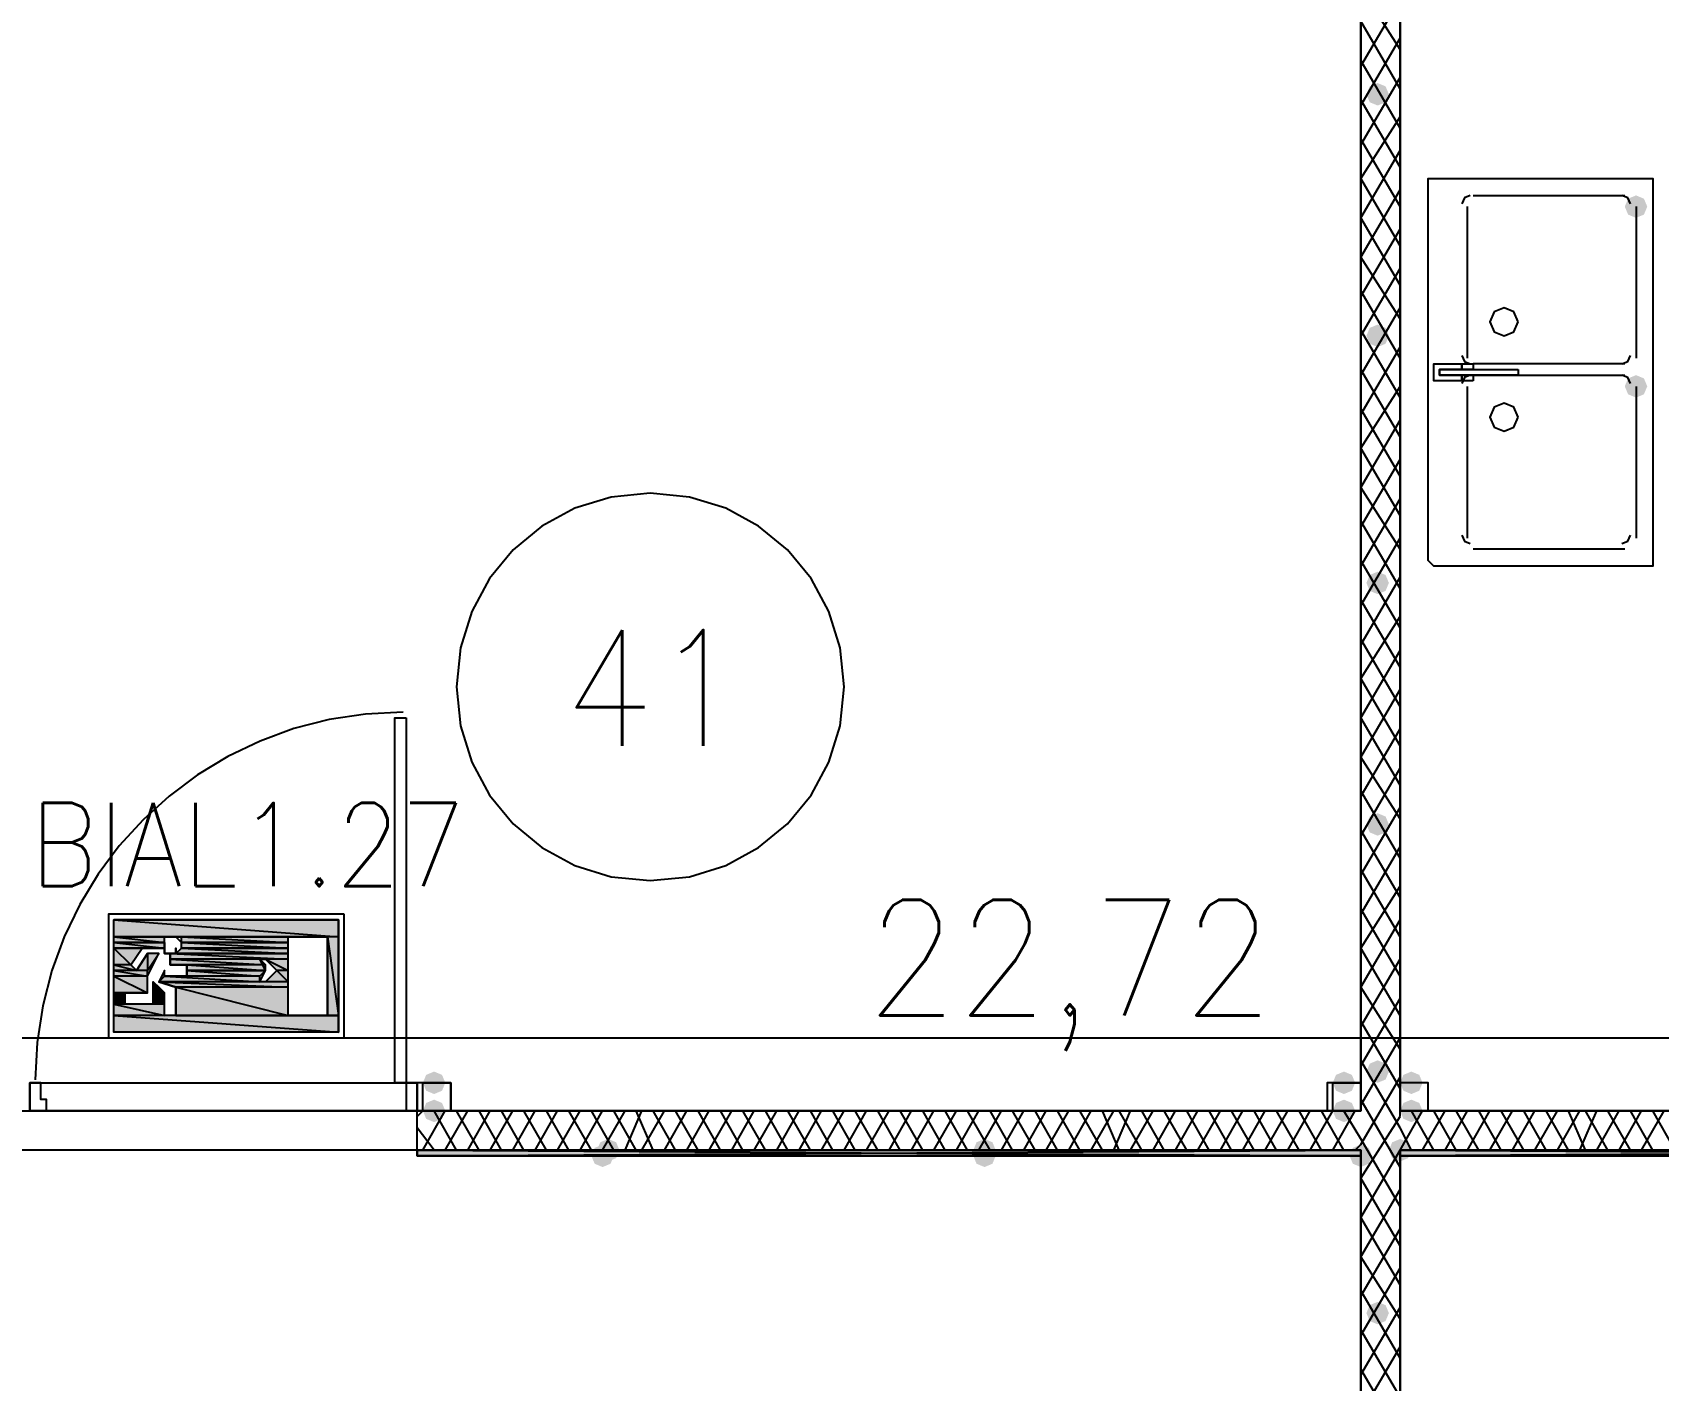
# Model space of a CAD drawing. Header units: millimetres. Extents: x 0 to 420, y 0 to 297.
# Drawn here: x 210.63 to 222.88, y 174.24 to 184.4 of the extents above; entities that cross this region are included whole.
import ezdxf

# ---------------------------------------------------------------- set-up
doc = ezdxf.new("R2010")
doc.units = ezdxf.units.MM
doc.layers.get('0').update_dxf_attribs({"linetype": 'CONTINUOUS'})
doc.styles.get("Standard").update_dxf_attribs({"font": 'STANDARD'})

msp = doc.modelspace()

# ---------------------------------------------------------------- hatches: boundary and pattern name
at = {"true_color": 0x000007}
for points in [[(220.853, 183.938333), (220.828129, 183.878537), (220.768333, 183.853667), (220.708538, 183.878537), (220.683667, 183.938333), (220.708537, 183.998129), (220.768333, 184.023), (220.828129, 183.998129)], [(222.800333, 183.091667), (222.775463, 183.031871), (222.715667, 183.007), (222.655871, 183.031871), (222.631, 183.091667), (222.655871, 183.151462), (222.715667, 183.176333), (222.775462, 183.151463)], [(220.853, 182.118), (220.828129, 182.058204), (220.768333, 182.033333), (220.708538, 182.058204), (220.683667, 182.118), (220.708537, 182.177796), (220.768333, 182.202667), (220.828129, 182.177796)], [(222.800333, 181.737), (222.775463, 181.677204), (222.715667, 181.652333), (222.655871, 181.677204), (222.631, 181.737), (222.655871, 181.796796), (222.715667, 181.821667), (222.775462, 181.796796)], [(220.853, 180.255333), (220.828129, 180.195537), (220.768333, 180.170667), (220.708538, 180.195537), (220.683667, 180.255333), (220.708537, 180.315129), (220.768333, 180.34), (220.828129, 180.315129)], [(220.853, 178.435), (220.828129, 178.375204), (220.768333, 178.350333), (220.708538, 178.375204), (220.683667, 178.435), (220.708537, 178.494796), (220.768333, 178.519667), (220.828129, 178.494796)], [(220.853, 176.572333), (220.828129, 176.512537), (220.768333, 176.487667), (220.708538, 176.512537), (220.683667, 176.572333), (220.708537, 176.632129), (220.768333, 176.657), (220.828129, 176.632129)], [(213.741, 176.487667), (213.716129, 176.427871), (213.656333, 176.403), (213.596538, 176.427871), (213.571667, 176.487667), (213.596537, 176.547462), (213.656333, 176.572333), (213.716129, 176.547463)], [(220.599, 176.487667), (220.574129, 176.427871), (220.514333, 176.403), (220.454537, 176.427871), (220.429667, 176.487667), (220.454537, 176.547462), (220.514333, 176.572333), (220.574129, 176.547463)], [(221.107, 176.487667), (221.082129, 176.427871), (221.022333, 176.403), (220.962538, 176.427871), (220.937667, 176.487667), (220.962537, 176.547462), (221.022333, 176.572333), (221.082129, 176.547463)], [(213.741, 176.276), (213.716129, 176.216204), (213.656333, 176.191333), (213.596538, 176.216204), (213.571667, 176.276), (213.596537, 176.335796), (213.656333, 176.360667), (213.716129, 176.335796)], [(220.599, 176.276), (220.574129, 176.216204), (220.514333, 176.191333), (220.454537, 176.216204), (220.429667, 176.276), (220.454537, 176.335796), (220.514333, 176.360667), (220.574129, 176.335796)], [(221.107, 176.276), (221.082129, 176.216204), (221.022333, 176.191333), (220.962538, 176.216204), (220.937667, 176.276), (220.962537, 176.335796), (221.022333, 176.360667), (221.082129, 176.335796)], [(220.853, 174.752), (220.828129, 174.692204), (220.768333, 174.667333), (220.708538, 174.692204), (220.683667, 174.752), (220.708537, 174.811796), (220.768333, 174.836667), (220.828129, 174.811796)]]:
    msp.add_hatch(color=0, dxfattribs=at).paths.add_polyline_path(points, flags=0)
at = {"true_color": 0x000052}
h = msp.add_hatch(color=0, dxfattribs=at)
h.paths.add_polyline_path([(212.936667, 177.715333), (211.243333, 177.715333), (212.936667, 177.588333)], flags=0)
h.paths.add_polyline_path([(211.243333, 177.715333), (212.936667, 177.588333), (211.243333, 177.588333)], flags=0)
h = msp.add_hatch(color=0, dxfattribs=at)
h.paths.add_polyline_path([(211.243333, 177.588333), (212.555667, 177.588333)], flags=0)
h.paths.add_polyline_path([(212.555667, 177.588333), (211.243333, 177.588333)], flags=0)
h = msp.add_hatch(color=0, dxfattribs=at)
h.paths.add_polyline_path([(211.624333, 177.588333), (211.243333, 177.588333)], flags=0)
h.paths.add_polyline_path([(211.624333, 177.588333), (211.243333, 177.588333), (211.666667, 177.588333)], flags=0)
h = msp.add_hatch(color=0, dxfattribs=at)
h.paths.add_polyline_path([(211.624333, 177.588333), (211.243333, 177.588333), (211.624333, 177.546)], flags=0)
h.paths.add_polyline_path([(211.243333, 177.588333), (211.624333, 177.546), (211.243333, 177.546)], flags=0)
for points in [[(211.666667, 177.588333), (211.624333, 177.588333)], [(211.624333, 177.546), (211.624333, 177.503667)], [(211.624333, 177.461333), (211.666667, 177.461333)], [(211.666667, 177.461333), (211.709, 177.461333)], [(211.539667, 177.249667), (211.582, 177.207333), (211.539667, 177.207333)]]:
    msp.add_hatch(color=0, dxfattribs=at).paths.add_polyline_path(points, flags=0)
h = msp.add_hatch(color=0, dxfattribs=at)
h.paths.add_polyline_path([(211.666667, 177.588333), (212.555667, 177.588333)], flags=0)
h.paths.add_polyline_path([(212.555667, 177.588333), (211.666667, 177.588333)], flags=0)
h = msp.add_hatch(color=0, dxfattribs=at)
h.paths.add_polyline_path([(212.555667, 177.588333), (211.666667, 177.588333)], flags=0)
h.paths.add_polyline_path([(211.666667, 177.588333), (212.555667, 177.588333), (211.709, 177.588333)], flags=0)
h.paths.add_polyline_path([(212.555667, 177.588333), (211.709, 177.588333)], flags=0)
h.paths.add_polyline_path([(211.709, 177.588333), (212.555667, 177.588333)], flags=0)
h = msp.add_hatch(color=0, dxfattribs=at)
h.paths.add_polyline_path([(212.555667, 177.588333), (211.751333, 177.588333), (212.555667, 177.546)], flags=0)
h.paths.add_polyline_path([(211.751333, 177.588333), (212.555667, 177.546), (211.751333, 177.546)], flags=0)
h = msp.add_hatch(color=0, dxfattribs=at)
h.paths.add_polyline_path([(212.936667, 177.588333), (212.852, 177.588333), (212.936667, 176.995667)], flags=0)
h.paths.add_polyline_path([(212.852, 177.588333), (212.936667, 176.995667), (212.852, 176.995667)], flags=0)
h = msp.add_hatch(color=0, dxfattribs=at)
h.paths.add_polyline_path([(211.243333, 177.546), (211.624333, 177.546)], flags=0)
h.paths.add_polyline_path([(211.624333, 177.546), (211.243333, 177.546)], flags=0)
h = msp.add_hatch(color=0, dxfattribs=at)
h.paths.add_polyline_path([(211.243333, 177.546), (211.624333, 177.546)], flags=0)
h.paths.add_polyline_path([(211.624333, 177.546), (211.243333, 177.546)], flags=0)
h = msp.add_hatch(color=0, dxfattribs=at)
h.paths.add_polyline_path([(211.624333, 177.546), (211.243333, 177.546), (211.624333, 177.503667)], flags=0)
h.paths.add_polyline_path([(211.243333, 177.546), (211.624333, 177.503667), (211.243333, 177.503667)], flags=0)
h = msp.add_hatch(color=0, dxfattribs=at)
h.paths.add_polyline_path([(211.243333, 177.503667), (211.624333, 177.503667)], flags=0)
h.paths.add_polyline_path([(211.624333, 177.503667), (211.243333, 177.503667)], flags=0)
h = msp.add_hatch(color=0, dxfattribs=at)
h.paths.add_polyline_path([(211.455, 177.503667), (211.243333, 177.503667), (211.370333, 177.376667)], flags=0)
h.paths.add_polyline_path([(211.243333, 177.503667), (211.370333, 177.376667), (211.243333, 177.376667)], flags=0)
h = msp.add_hatch(color=0, dxfattribs=at)
h.paths.add_polyline_path([(211.582, 177.461333), (211.497333, 177.461333), (211.497333, 177.334333)], flags=0)
h.paths.add_polyline_path([(211.497333, 177.461333), (211.497333, 177.334333), (211.412667, 177.334333)], flags=0)
h = msp.add_hatch(color=0, dxfattribs=at)
h.paths.add_polyline_path([(211.624333, 177.503667), (211.624333, 177.461333)], flags=0)
h.paths.add_polyline_path([(211.624333, 177.461333), (211.624333, 177.503667)], flags=0)
h.paths.add_polyline_path([(211.624333, 177.461333), (211.624333, 177.503667)], flags=0)
h.paths.add_polyline_path([(211.624333, 177.503667), (211.624333, 177.461333)], flags=0)
h = msp.add_hatch(color=0, dxfattribs=at)
h.paths.add_polyline_path([(211.624333, 177.461333), (211.666667, 177.461333)], flags=0)
h.paths.add_polyline_path([(211.666667, 177.461333), (211.624333, 177.461333)], flags=0)
h = msp.add_hatch(color=0, dxfattribs=at)
h.paths.add_polyline_path([(211.624333, 177.461333), (212.555667, 177.461333)], flags=0)
h.paths.add_polyline_path([(212.555667, 177.461333), (211.624333, 177.461333)], flags=0)
h = msp.add_hatch(color=0, dxfattribs=at)
h.paths.add_polyline_path([(212.555667, 177.461333), (211.666667, 177.461333), (212.555667, 177.419)], flags=0)
h.paths.add_polyline_path([(211.666667, 177.461333), (212.555667, 177.419), (211.666667, 177.419)], flags=0)
h = msp.add_hatch(color=0, dxfattribs=at)
h.paths.add_polyline_path([(212.555667, 177.503667), (211.751333, 177.503667), (212.555667, 177.461333)], flags=0)
h.paths.add_polyline_path([(211.751333, 177.503667), (212.555667, 177.461333), (211.709, 177.461333)], flags=0)
h = msp.add_hatch(color=0, dxfattribs=at)
h.paths.add_polyline_path([(211.709, 177.503667), (211.709, 177.461333)], flags=0)
h.paths.add_polyline_path([(211.709, 177.461333), (211.709, 177.503667)], flags=0)
h = msp.add_hatch(color=0, dxfattribs=at)
h.paths.add_polyline_path([(211.709, 177.461333), (212.555667, 177.461333)], flags=0)
h.paths.add_polyline_path([(212.555667, 177.461333), (211.709, 177.461333)], flags=0)
h = msp.add_hatch(color=0, dxfattribs=at)
h.paths.add_polyline_path([(211.709, 177.461333), (212.555667, 177.461333)], flags=0)
h.paths.add_polyline_path([(212.555667, 177.461333), (211.709, 177.461333)], flags=0)
h = msp.add_hatch(color=0, dxfattribs=at)
h.paths.add_polyline_path([(211.709, 177.461333), (212.555667, 177.461333)], flags=0)
h.paths.add_polyline_path([(212.555667, 177.461333), (211.709, 177.461333)], flags=0)
h = msp.add_hatch(color=0, dxfattribs=at)
h.paths.add_polyline_path([(211.709, 177.461333), (212.555667, 177.461333)], flags=0)
h.paths.add_polyline_path([(212.555667, 177.461333), (211.709, 177.461333)], flags=0)
h = msp.add_hatch(color=0, dxfattribs=at)
h.paths.add_polyline_path([(211.751333, 177.546), (212.555667, 177.546)], flags=0)
h.paths.add_polyline_path([(212.555667, 177.546), (211.751333, 177.546)], flags=0)
h = msp.add_hatch(color=0, dxfattribs=at)
h.paths.add_polyline_path([(211.751333, 177.546), (212.555667, 177.546)], flags=0)
h.paths.add_polyline_path([(212.555667, 177.546), (211.751333, 177.546)], flags=0)
h = msp.add_hatch(color=0, dxfattribs=at)
h.paths.add_polyline_path([(211.751333, 177.546), (212.555667, 177.546)], flags=0)
h.paths.add_polyline_path([(212.555667, 177.546), (211.751333, 177.546)], flags=0)
h = msp.add_hatch(color=0, dxfattribs=at)
h.paths.add_polyline_path([(212.555667, 177.546), (211.751333, 177.546), (212.555667, 177.503667)], flags=0)
h.paths.add_polyline_path([(211.751333, 177.546), (212.555667, 177.503667), (211.751333, 177.503667)], flags=0)
h = msp.add_hatch(color=0, dxfattribs=at)
h.paths.add_polyline_path([(211.751333, 177.503667), (212.555667, 177.503667)], flags=0)
h.paths.add_polyline_path([(212.555667, 177.503667), (211.751333, 177.503667)], flags=0)
h = msp.add_hatch(color=0, dxfattribs=at)
h.paths.add_polyline_path([(211.751333, 177.503667), (212.555667, 177.503667)], flags=0)
h.paths.add_polyline_path([(212.555667, 177.503667), (211.751333, 177.503667)], flags=0)
h = msp.add_hatch(color=0, dxfattribs=at)
h.paths.add_polyline_path([(211.751333, 177.503667), (212.555667, 177.503667)], flags=0)
h.paths.add_polyline_path([(212.555667, 177.503667), (211.751333, 177.503667)], flags=0)
h = msp.add_hatch(color=0, dxfattribs=at)
h.paths.add_polyline_path([(211.751333, 177.503667), (212.555667, 177.503667)], flags=0)
h.paths.add_polyline_path([(212.555667, 177.503667), (211.751333, 177.503667)], flags=0)
h = msp.add_hatch(color=0, dxfattribs=at)
h.paths.add_polyline_path([(211.751333, 177.503667), (212.555667, 177.503667)], flags=0)
h.paths.add_polyline_path([(212.555667, 177.503667), (211.751333, 177.503667)], flags=0)
h = msp.add_hatch(color=0, dxfattribs=at)
h.paths.add_polyline_path([(211.370333, 177.376667), (211.243333, 177.376667), (211.412667, 177.334333)], flags=0)
h.paths.add_polyline_path([(211.243333, 177.376667), (211.412667, 177.334333), (211.243333, 177.334333)], flags=0)
h = msp.add_hatch(color=0, dxfattribs=at)
h.paths.add_polyline_path([(212.344, 177.419), (211.666667, 177.419), (212.386333, 177.376667)], flags=0)
h.paths.add_polyline_path([(211.666667, 177.419), (212.386333, 177.376667), (211.666667, 177.376667)], flags=0)
h = msp.add_hatch(color=0, dxfattribs=at)
h.paths.add_polyline_path([(212.386333, 177.376667), (211.793667, 177.376667), (212.386333, 177.334333)], flags=0)
h.paths.add_polyline_path([(211.793667, 177.376667), (212.386333, 177.334333), (211.793667, 177.334333)], flags=0)
h = msp.add_hatch(color=0, dxfattribs=at)
h.paths.add_polyline_path([(212.555667, 177.419), (212.386333, 177.419), (212.555667, 177.334333)], flags=0)
h.paths.add_polyline_path([(212.386333, 177.419), (212.555667, 177.334333), (212.471, 177.334333)], flags=0)
h = msp.add_hatch(color=0, dxfattribs=at)
h.paths.add_polyline_path([(211.497333, 177.334333), (211.243333, 177.334333), (211.497333, 177.292)], flags=0)
h.paths.add_polyline_path([(211.243333, 177.334333), (211.497333, 177.292), (211.243333, 177.292)], flags=0)
h = msp.add_hatch(color=0, dxfattribs=at)
h.paths.add_polyline_path([(211.497333, 177.292), (211.243333, 177.292), (211.497333, 177.165)], flags=0)
h.paths.add_polyline_path([(211.243333, 177.292), (211.497333, 177.165), (211.243333, 177.165)], flags=0)
h = msp.add_hatch(color=0, dxfattribs=at)
h.paths.add_polyline_path([(212.344, 177.292), (211.624333, 177.292), (212.344, 177.249667)], flags=0)
h.paths.add_polyline_path([(211.624333, 177.292), (212.344, 177.249667), (211.582, 177.249667)], flags=0)
h = msp.add_hatch(color=0, dxfattribs=at)
h.paths.add_polyline_path([(212.555667, 177.249667), (211.582, 177.249667), (212.555667, 177.207333)], flags=0)
h.paths.add_polyline_path([(211.582, 177.249667), (212.555667, 177.207333), (211.709, 177.207333)], flags=0)
h = msp.add_hatch(color=0, dxfattribs=at)
h.paths.add_polyline_path([(211.793667, 177.334333), (211.878333, 177.334333)], flags=0)
h.paths.add_polyline_path([(211.878333, 177.334333), (211.793667, 177.334333)], flags=0)
h = msp.add_hatch(color=0, dxfattribs=at)
h.paths.add_polyline_path([(212.386333, 177.334333), (211.793667, 177.334333), (212.344, 177.292)], flags=0)
h.paths.add_polyline_path([(211.793667, 177.334333), (212.344, 177.292), (211.793667, 177.292)], flags=0)
h = msp.add_hatch(color=0, dxfattribs=at)
h.paths.add_polyline_path([(212.555667, 177.334333), (212.471, 177.334333), (212.555667, 177.249667)], flags=0)
h.paths.add_polyline_path([(212.471, 177.334333), (212.555667, 177.249667), (212.386333, 177.249667)], flags=0)
h = msp.add_hatch(color=0, dxfattribs=at)
h.paths.add_polyline_path([(211.328, 177.165), (211.243333, 177.165), (211.328, 177.080333)], flags=0)
h.paths.add_polyline_path([(211.243333, 177.165), (211.328, 177.080333), (211.243333, 177.080333)], flags=0)
h = msp.add_hatch(color=0, dxfattribs=at)
h.paths.add_polyline_path([(211.582, 177.207333), (211.539667, 177.207333), (211.624333, 177.165)], flags=0)
h.paths.add_polyline_path([(211.539667, 177.207333), (211.624333, 177.165), (211.539667, 177.165)], flags=0)
h = msp.add_hatch(color=0, dxfattribs=at)
h.paths.add_polyline_path([(211.624333, 177.165), (211.539667, 177.165), (211.624333, 177.080333)], flags=0)
h.paths.add_polyline_path([(211.539667, 177.165), (211.624333, 177.080333), (211.539667, 177.080333)], flags=0)
h = msp.add_hatch(color=0, dxfattribs=at)
h.paths.add_polyline_path([(212.555667, 177.207333), (211.709, 177.207333), (212.555667, 176.995667)], flags=0)
h.paths.add_polyline_path([(211.709, 177.207333), (212.555667, 176.995667), (211.709, 176.995667)], flags=0)
h = msp.add_hatch(color=0, dxfattribs=at)
h.paths.add_polyline_path([(211.624333, 177.080333), (211.243333, 177.080333), (211.624333, 176.995667)], flags=0)
h.paths.add_polyline_path([(211.243333, 177.080333), (211.624333, 176.995667), (211.243333, 176.995667)], flags=0)
h = msp.add_hatch(color=0, dxfattribs=at)
h.paths.add_polyline_path([(212.936667, 176.995667), (211.243333, 176.995667), (212.936667, 176.868667)], flags=0)
h.paths.add_polyline_path([(211.243333, 176.995667), (212.936667, 176.868667), (211.243333, 176.868667)], flags=0)
h = msp.add_hatch(color=0, dxfattribs=at)
h.paths.add_polyline_path([(211.709, 176.995667), (212.936667, 176.995667)], flags=0)
h.paths.add_polyline_path([(212.936667, 176.995667), (211.709, 176.995667)], flags=0)
at = {"true_color": 0x0000fe}
for points in [[(215.011, 175.937333), (214.986129, 175.877537), (214.926333, 175.852667), (214.866538, 175.877537), (214.841667, 175.937333), (214.866537, 175.997129), (214.926333, 176.022), (214.986129, 175.997129)], [(215.053333, 175.979667), (215.028463, 175.919871), (214.968667, 175.895), (214.908871, 175.919871), (214.884, 175.979667), (214.908871, 176.039462), (214.968667, 176.064333), (215.028462, 176.039463)], [(217.889667, 175.979667), (217.864796, 175.919871), (217.805, 175.895), (217.745204, 175.919871), (217.720333, 175.979667), (217.745204, 176.039462), (217.805, 176.064333), (217.864796, 176.039463)], [(217.889667, 175.937333), (217.864796, 175.877537), (217.805, 175.852667), (217.745204, 175.877537), (217.720333, 175.937333), (217.745204, 175.997129), (217.805, 176.022), (217.864796, 175.997129)], [(220.726, 175.937333), (220.701129, 175.877537), (220.641333, 175.852667), (220.581538, 175.877537), (220.556667, 175.937333), (220.581537, 175.997129), (220.641333, 176.022), (220.701129, 175.997129)], [(220.726, 175.937333), (220.701129, 175.877537), (220.641333, 175.852667), (220.581538, 175.877537), (220.556667, 175.937333), (220.581537, 175.997129), (220.641333, 176.022), (220.701129, 175.997129)], [(221.022333, 175.979667), (220.997462, 175.919871), (220.937667, 175.895), (220.877871, 175.919871), (220.853, 175.979667), (220.877871, 176.039462), (220.937667, 176.064333), (220.997462, 176.039463)]]:
    msp.add_hatch(color=0, dxfattribs=at).paths.add_polyline_path(points, flags=0)
at = {"true_color": 0x000007}
h = msp.add_hatch(color=0, dxfattribs=at)
h.paths.add_polyline_path([(220.641333, 175.979667), (213.529333, 175.979667), (220.641333, 175.937333)], flags=0)
h.paths.add_polyline_path([(213.529333, 175.979667), (220.641333, 175.937333), (213.529333, 175.937333)], flags=0)
h = msp.add_hatch(color=0, dxfattribs=at)
h.paths.add_polyline_path([(228.007333, 175.979667), (220.937667, 175.979667), (228.007333, 175.937333)], flags=0)
h.paths.add_polyline_path([(220.937667, 175.979667), (228.007333, 175.937333), (220.937667, 175.937333)], flags=0)

# ---------------------------------------------------------------- linework, layer by layer
at = {"color": 0, "true_color": 0x000007}
for points in [[(220.641333, 187.409667), (203.538667, 187.409667), (203.538667, 176.276), (220.641333, 176.276)], [(220.937667, 176.276), (238.548333, 176.276), (238.548333, 187.409667), (220.937667, 187.409667)], [(222.842667, 183.261), (222.842667, 180.424667), (222.842667, 180.382333), (222.800333, 180.382333), (221.191667, 180.382333), (221.149333, 180.424667), (221.149333, 183.261), (221.149333, 183.303333), (221.191667, 183.303333), (222.800333, 183.303333), (222.842667, 183.303333)], [(221.826667, 182.223833), (221.795669, 182.298669), (221.720833, 182.329667), (221.645998, 182.298669), (221.615, 182.223833), (221.645998, 182.148998), (221.720833, 182.118), (221.795669, 182.148998)], [(221.403333, 181.906333), (221.403333, 181.864), (221.234, 181.864), (221.234, 181.821667), (221.403333, 181.821667), (221.403333, 181.779333), (221.191667, 181.779333), (221.191667, 181.906333)], [(221.488, 181.906333), (221.488, 181.864), (221.403333, 181.864), (221.403333, 181.906333)], [(221.826667, 181.864), (221.826667, 181.821667), (221.234, 181.821667), (221.234, 181.864)], [(221.488, 181.779333), (221.403333, 181.779333), (221.403333, 181.821667), (221.488, 181.821667)], [(221.826667, 181.504167), (221.795669, 181.579002), (221.720833, 181.61), (221.645998, 181.579002), (221.615, 181.504167), (221.645998, 181.429331), (221.720833, 181.398333), (221.795669, 181.429331)], [(213.444667, 179.239333), (213.444667, 176.487667), (213.36, 176.487667), (213.36, 179.239333)], [(210.735333, 176.276), (210.735333, 176.360667), (210.693, 176.360667), (210.693, 176.487667), (210.608333, 176.487667), (210.608333, 176.276)], [(213.529333, 176.276), (213.529333, 176.487667), (213.444667, 176.487667), (213.444667, 176.360667), (213.444667, 176.276)], [(213.529333, 176.276), (213.783333, 176.276), (213.783333, 176.487667), (213.529333, 176.487667)], [(213.571667, 176.276), (213.571667, 176.487667), (213.783333, 176.487667), (213.783333, 176.276)], [(220.387333, 176.276), (220.641333, 176.276), (220.641333, 176.487667), (220.387333, 176.487667)], [(220.429667, 176.276), (220.429667, 176.487667), (220.641333, 176.487667), (220.641333, 176.276)], [(220.937667, 176.276), (221.149333, 176.276), (221.149333, 176.487667), (220.937667, 176.487667), (220.937667, 176.276), (221.149333, 176.276), (221.149333, 176.487667), (220.937667, 176.487667)], [(220.641333, 175.979667), (213.529333, 175.979667), (220.641333, 175.937333)], [(213.529333, 175.979667), (220.641333, 175.937333), (213.529333, 175.937333)], [(213.529333, 175.937333), (220.641333, 175.937333), (220.641333, 175.979667), (213.529333, 175.979667)], [(213.529333, 175.937333), (220.641333, 175.937333), (220.641333, 175.979667), (213.529333, 175.979667)], [(228.007333, 175.979667), (220.937667, 175.979667), (228.007333, 175.937333)], [(220.937667, 175.979667), (228.007333, 175.937333), (220.937667, 175.937333)], [(228.007333, 175.979667), (228.007333, 175.937333), (220.937667, 175.937333), (220.937667, 175.979667), (228.007333, 175.979667), (220.937667, 175.979667), (220.937667, 175.937333), (228.007333, 175.937333)]]:
    msp.add_lwpolyline(points, close=True, dxfattribs=at)
for points in [[(220.937667, 176.276), (220.937667, 186.69), (220.641333, 186.69), (220.641333, 176.276)], [(220.937667, 184.277), (220.641333, 184.742667)], [(220.641333, 184.15), (220.937667, 184.658)], [(220.937667, 183.980667), (220.641333, 184.488667)], [(220.641333, 183.853667), (220.937667, 184.361667)], [(220.937667, 183.684333), (220.641333, 184.192333)], [(220.641333, 183.557333), (220.937667, 184.065333)], [(220.937667, 183.388), (220.641333, 183.896)], [(220.641333, 183.303333), (220.937667, 183.769)], [(220.937667, 183.091667), (220.641333, 183.599667)], [(220.641333, 183.007), (220.937667, 183.515)], [(220.937667, 182.795333), (220.641333, 183.303333)], [(220.641333, 182.710667), (220.937667, 183.218667)], [(221.466833, 183.176333), (221.421932, 183.157735), (221.403333, 183.112833)], [(221.488, 183.176333), (222.631, 183.176333)], [(222.673333, 183.112833), (222.654735, 183.157735), (222.609833, 183.176333)], [(220.937667, 182.499), (220.641333, 183.007)], [(221.445667, 181.948667), (221.445667, 183.091667)], [(222.715667, 183.091667), (222.715667, 181.948667)], [(220.641333, 182.414333), (220.937667, 182.922333)], [(220.937667, 182.245), (220.641333, 182.710667)], [(220.641333, 182.118), (220.937667, 182.626)], [(220.937667, 181.948667), (220.641333, 182.456667)], [(220.641333, 181.821667), (220.937667, 182.329667)], [(220.937667, 181.652333), (220.641333, 182.160333)], [(220.641333, 181.525333), (220.937667, 182.033333)], [(221.403333, 181.969833), (221.421932, 181.924932), (221.466833, 181.906333)], [(222.631, 181.906333), (221.488, 181.906333)], [(222.609833, 181.906333), (222.654735, 181.924932), (222.673333, 181.969833)], [(220.937667, 181.356), (220.641333, 181.864)], [(221.466833, 181.821667), (221.421932, 181.803068), (221.403333, 181.758167)], [(221.488, 181.821667), (222.631, 181.821667)], [(222.673333, 181.758167), (222.654735, 181.803068), (222.609833, 181.821667)], [(220.641333, 181.271333), (220.937667, 181.737)], [(221.445667, 180.594), (221.445667, 181.737)], [(222.715667, 181.737), (222.715667, 180.594)], [(220.937667, 181.059667), (220.641333, 181.567667)], [(220.641333, 180.975), (220.937667, 181.483)], [(220.937667, 180.763333), (220.641333, 181.271333)], [(220.641333, 180.678667), (220.937667, 181.186667)], [(216.746667, 179.472167), (216.716995, 179.766508), (216.631893, 180.040659), (216.497236, 180.288746), (216.318896, 180.504896), (216.102746, 180.683236), (215.854659, 180.817893), (215.580508, 180.902995), (215.286167, 180.932667), (214.991825, 180.902995), (214.717674, 180.817893), (214.469587, 180.683236), (214.253437, 180.504896), (214.075097, 180.288746), (213.94044, 180.040659), (213.855339, 179.766508), (213.825667, 179.472167)], [(220.937667, 180.509333), (220.641333, 180.975)], [(220.641333, 180.382333), (220.937667, 180.890333)], [(220.937667, 180.213), (220.641333, 180.721)], [(220.641333, 180.086), (220.937667, 180.594)], [(221.403333, 180.615167), (221.421932, 180.570265), (221.466833, 180.551667)], [(222.609833, 180.551667), (222.654735, 180.570265), (222.673333, 180.615167)], [(220.937667, 179.916667), (220.641333, 180.424667)], [(222.631, 180.509333), (221.488, 180.509333)], [(220.641333, 179.789667), (220.937667, 180.297667)], [(220.937667, 179.620333), (220.641333, 180.128333)], [(220.641333, 179.535667), (220.937667, 180.001333)], [(220.937667, 179.324), (220.641333, 179.832)], [(220.641333, 179.239333), (220.937667, 179.747333)], [(213.825667, 179.472167), (213.855339, 179.177825), (213.94044, 178.903674), (214.075097, 178.655587), (214.253437, 178.439437), (214.469587, 178.261097), (214.717674, 178.12644), (214.991825, 178.041339), (215.286167, 178.011667), (215.580508, 178.041339), (215.854659, 178.12644), (216.102746, 178.261097), (216.318896, 178.439437), (216.497236, 178.655587), (216.631893, 178.903674), (216.716995, 179.177825), (216.746667, 179.472167)], [(220.937667, 179.027667), (220.641333, 179.535667)], [(220.641333, 178.943), (220.937667, 179.451)], [(213.4235, 179.281667), (213.139994, 179.267351), (212.864677, 179.225333), (212.598944, 179.157006), (212.344188, 179.063764), (212.101803, 178.947001), (211.873183, 178.80811), (211.659721, 178.648486), (211.462811, 178.469523), (211.283847, 178.272613), (211.124223, 178.059151), (210.985333, 177.83053), (210.86857, 177.588145), (210.775328, 177.333389), (210.707001, 177.067656), (210.664982, 176.792339), (210.650667, 176.508833)], [(220.937667, 178.731333), (220.641333, 179.239333)], [(220.641333, 178.646667), (220.937667, 179.154667)], [(220.937667, 178.477333), (220.641333, 178.943)], [(220.641333, 178.350333), (220.937667, 178.858333)], [(220.937667, 178.181), (220.641333, 178.689)], [(220.641333, 178.054), (220.937667, 178.562)], [(220.937667, 177.884667), (220.641333, 178.392667)], [(220.641333, 177.757667), (220.937667, 178.265667)], [(220.937667, 177.588333), (220.641333, 178.096333)], [(220.641333, 177.503667), (220.937667, 177.969333)], [(220.937667, 177.292), (220.641333, 177.8)], [(220.641333, 177.207333), (220.937667, 177.715333)], [(220.937667, 176.995667), (220.641333, 177.503667)], [(220.641333, 176.911), (220.937667, 177.419)], [(220.937667, 176.741667), (220.641333, 177.207333)], [(220.641333, 176.614667), (220.937667, 177.122667)], [(220.937667, 176.445333), (220.641333, 176.953333)], [(216.958333, 176.826333), (219.921667, 176.826333)], [(220.641333, 176.318333), (220.937667, 176.826333)], [(220.937667, 176.149), (220.641333, 176.657)], [(210.608333, 176.403), (210.608333, 176.487667), (212.09, 176.487667)], [(212.09, 176.487667), (213.529333, 176.487667), (213.529333, 176.403)], [(220.641333, 176.022), (220.937667, 176.53)], [(212.09, 176.276), (210.608333, 176.276), (210.608333, 176.403)], [(213.529333, 176.403), (213.529333, 176.276), (212.09, 176.276)], [(220.937667, 175.852667), (220.641333, 176.360667)], [(213.529333, 176.233667), (213.571667, 176.276)], [(213.529333, 175.979667), (213.529333, 176.276)], [(213.529333, 175.979667), (213.529333, 176.276)], [(220.641333, 176.276), (213.529333, 176.276)], [(213.571667, 175.979667), (213.741, 176.276)], [(213.825667, 175.979667), (213.656333, 176.276)], [(213.741, 175.979667), (213.910333, 176.276)], [(213.995, 175.979667), (213.825667, 176.276)], [(213.910333, 175.979667), (214.079667, 176.276)], [(214.164333, 175.979667), (213.995, 176.276)], [(214.079667, 175.979667), (214.249, 176.276)], [(214.333667, 175.979667), (214.164333, 176.276)], [(214.249, 175.979667), (214.418333, 176.276)], [(214.503, 175.979667), (214.333667, 176.276)], [(214.418333, 175.979667), (214.587667, 176.276)], [(214.672333, 175.979667), (214.503, 176.276)], [(214.587667, 175.979667), (214.757, 176.276)], [(214.841667, 175.979667), (214.672333, 176.276)], [(214.757, 175.979667), (214.926333, 176.276)], [(215.011, 175.979667), (214.841667, 176.276)], [(214.926333, 175.979667), (215.095667, 176.276)], [(215.180333, 175.979667), (215.011, 176.276)], [(215.095667, 175.979667), (215.222667, 176.276)], [(215.307333, 175.979667), (215.180333, 176.276)], [(215.222667, 175.979667), (215.392, 176.276)], [(215.476667, 175.979667), (215.307333, 176.276)], [(215.392, 175.979667), (215.561333, 176.276)], [(215.646, 175.979667), (215.476667, 176.276)], [(215.561333, 175.979667), (215.730667, 176.276)], [(215.815333, 175.979667), (215.646, 176.276)], [(215.730667, 175.979667), (215.9, 176.276)], [(215.984667, 175.979667), (215.815333, 176.276)], [(215.9, 175.979667), (216.069333, 176.276)], [(216.154, 175.979667), (215.984667, 176.276)], [(216.069333, 175.979667), (216.238667, 176.276)], [(216.323333, 175.979667), (216.154, 176.276)], [(216.238667, 175.979667), (216.408, 176.276)], [(216.492667, 175.979667), (216.323333, 176.276)], [(216.408, 175.979667), (216.577333, 176.276)], [(216.662, 175.979667), (216.492667, 176.276)], [(216.577333, 175.979667), (216.746667, 176.276)], [(216.831333, 175.979667), (216.662, 176.276)], [(216.746667, 175.979667), (216.916, 176.276)], [(217.000667, 175.979667), (216.831333, 176.276)], [(216.916, 175.979667), (217.085333, 176.276)], [(217.17, 175.979667), (217.000667, 176.276)], [(217.085333, 175.979667), (217.254667, 176.276)], [(217.339333, 175.979667), (217.17, 176.276)], [(217.254667, 175.979667), (217.424, 176.276)], [(217.508667, 175.979667), (217.339333, 176.276)], [(217.424, 175.979667), (217.593333, 176.276)], [(217.678, 175.979667), (217.508667, 176.276)], [(217.593333, 175.979667), (217.762667, 176.276)], [(217.847333, 175.979667), (217.678, 176.276)], [(217.762667, 175.979667), (217.932, 176.276)], [(218.016667, 175.979667), (217.847333, 176.276)], [(217.932, 175.979667), (218.101333, 176.276)], [(218.186, 175.979667), (218.016667, 176.276)], [(218.101333, 175.979667), (218.270667, 176.276)], [(218.355333, 175.979667), (218.186, 176.276)], [(218.270667, 175.979667), (218.44, 176.276)], [(218.524667, 175.979667), (218.355333, 176.276)], [(218.44, 175.979667), (218.609333, 176.276)], [(218.694, 175.979667), (218.524667, 176.276)], [(218.609333, 175.979667), (218.778667, 176.276)], [(218.821, 175.979667), (218.694, 176.276)], [(218.778667, 175.979667), (218.905667, 176.276)], [(218.990333, 175.979667), (218.821, 176.276)], [(218.905667, 175.979667), (219.075, 176.276)], [(219.159667, 175.979667), (218.990333, 176.276)], [(219.075, 175.979667), (219.244333, 176.276)], [(219.329, 175.979667), (219.159667, 176.276)], [(219.244333, 175.979667), (219.413667, 176.276)], [(219.498333, 175.979667), (219.329, 176.276)], [(219.413667, 175.979667), (219.583, 176.276)], [(219.667667, 175.979667), (219.498333, 176.276)], [(219.583, 175.979667), (219.752333, 176.276)], [(219.837, 175.979667), (219.667667, 176.276)], [(219.752333, 175.979667), (219.921667, 176.276)], [(220.006333, 175.979667), (219.837, 176.276)], [(219.921667, 175.979667), (220.091, 176.276)], [(220.175667, 175.979667), (220.006333, 176.276)], [(220.091, 175.979667), (220.260333, 176.276)], [(220.345, 175.979667), (220.175667, 176.276)], [(220.260333, 175.979667), (220.429667, 176.276)], [(220.514333, 175.979667), (220.345, 176.276)], [(220.429667, 175.979667), (220.599, 176.276)], [(220.641333, 176.064333), (220.514333, 176.276)], [(220.937667, 176.233667), (220.937667, 176.276)], [(220.937667, 175.979667), (221.107, 176.276)], [(228.007333, 176.276), (220.937667, 176.276)], [(221.191667, 175.979667), (221.022333, 176.276)], [(221.107, 175.979667), (221.276333, 176.276)], [(221.361, 175.979667), (221.191667, 176.276)], [(221.276333, 175.979667), (221.445667, 176.276)], [(221.530333, 175.979667), (221.361, 176.276)], [(221.445667, 175.979667), (221.615, 176.276)], [(221.699667, 175.979667), (221.530333, 176.276)], [(221.615, 175.979667), (221.784333, 176.276)], [(221.869, 175.979667), (221.699667, 176.276)], [(221.784333, 175.979667), (221.953667, 176.276)], [(222.038333, 175.979667), (221.869, 176.276)], [(221.953667, 175.979667), (222.123, 176.276)], [(222.207667, 175.979667), (222.038333, 176.276)], [(222.123, 175.979667), (222.292333, 176.276)], [(222.334667, 175.979667), (222.207667, 176.276)], [(222.292333, 175.979667), (222.419333, 176.276)], [(222.504, 175.979667), (222.334667, 176.276)], [(222.419333, 175.979667), (222.588667, 176.276)], [(222.673333, 175.979667), (222.504, 176.276)], [(222.588667, 175.979667), (222.758, 176.276)], [(222.842667, 175.979667), (222.673333, 176.276)], [(222.758, 175.979667), (222.927333, 176.276)], [(223.012, 175.979667), (222.842667, 176.276)], [(213.656333, 175.979667), (213.529333, 176.149)], [(220.641333, 175.768), (220.937667, 176.233667)], [(221.022333, 175.979667), (220.937667, 176.149)], [(220.599, 175.979667), (220.641333, 176.022)], [(220.937667, 175.556333), (220.641333, 176.064333)], [(220.641333, 175.937333), (213.529333, 175.937333), (220.641333, 175.979667), (213.529333, 175.979667)], [(213.529333, 175.979667), (220.641333, 175.979667)], [(220.641333, 175.471667), (220.937667, 175.979667)], [(220.641333, 175.979667), (220.641333, 170.053), (220.937667, 170.053)], [(228.007333, 175.979667), (220.937667, 175.979667), (228.007333, 175.979667), (220.937667, 175.937333)], [(220.937667, 175.979667), (228.007333, 175.979667)], [(220.937667, 170.053), (220.937667, 175.979667)], [(220.937667, 175.26), (220.641333, 175.768)], [(220.641333, 175.175333), (220.937667, 175.683333)], [(220.937667, 174.963667), (220.641333, 175.471667)], [(220.641333, 174.879), (220.937667, 175.387)], [(220.937667, 174.709667), (220.641333, 175.175333)], [(220.641333, 174.582667), (220.937667, 175.090667)], [(220.937667, 174.413333), (220.641333, 174.921333)], [(220.641333, 174.286333), (220.937667, 174.794333)], [(220.937667, 174.117), (220.641333, 174.625)], [(220.641333, 173.99), (220.937667, 174.498)], [(220.937667, 173.820667), (220.641333, 174.328667)]]:
    msp.add_lwpolyline(points, dxfattribs=at)
at = {"color": 0, "true_color": 0x00005c}
msp.add_lwpolyline([(212.979, 177.757667), (211.201, 177.757667), (211.201, 176.826333), (212.979, 176.826333)], close=True, dxfattribs=at)
at = {"color": 0, "true_color": 0x000052}
for points in [[(212.936667, 177.715333), (211.243333, 177.715333), (212.936667, 177.588333)], [(211.243333, 177.715333), (212.936667, 177.588333), (211.243333, 177.588333)], [(211.243333, 177.715333), (212.936667, 177.715333), (212.936667, 176.868667), (211.243333, 176.868667)], [(211.243333, 177.588333), (212.555667, 177.588333)], [(212.555667, 177.588333), (211.243333, 177.588333)], [(211.243333, 177.588333), (211.666667, 177.588333)], [(211.666667, 177.588333), (211.243333, 177.588333)], [(211.666667, 177.588333), (211.243333, 177.588333)], [(211.243333, 177.588333), (211.666667, 177.588333)], [(211.666667, 177.588333), (211.243333, 177.588333)], [(211.666667, 177.588333), (211.243333, 177.588333)], [(211.243333, 177.588333), (211.666667, 177.588333)], [(211.666667, 177.588333), (211.243333, 177.588333)], [(211.243333, 177.588333), (211.666667, 177.588333)], [(211.666667, 177.588333), (211.243333, 177.588333)], [(211.624333, 177.588333), (211.243333, 177.588333)], [(211.624333, 177.588333), (211.243333, 177.588333), (211.666667, 177.588333)], [(211.624333, 177.588333), (211.243333, 177.588333), (211.624333, 177.546)], [(211.243333, 177.588333), (211.624333, 177.546), (211.243333, 177.546)], [(211.666667, 177.588333), (211.624333, 177.588333)], [(211.666667, 177.588333), (212.555667, 177.588333)], [(212.555667, 177.588333), (211.666667, 177.588333)], [(212.555667, 177.588333), (211.666667, 177.588333)], [(211.666667, 177.588333), (212.555667, 177.588333), (211.709, 177.588333)], [(212.555667, 177.588333), (211.709, 177.588333)], [(211.709, 177.588333), (212.555667, 177.588333)], [(211.709, 177.588333), (211.751333, 177.546)], [(211.751333, 177.546), (211.709, 177.588333)], [(212.555667, 177.588333), (211.751333, 177.588333), (212.555667, 177.546)], [(211.751333, 177.588333), (212.555667, 177.546), (211.751333, 177.546)], [(212.555667, 177.588333), (212.852, 177.588333), (212.852, 176.995667), (212.555667, 176.995667)], [(212.936667, 177.588333), (212.852, 177.588333), (212.936667, 176.995667)], [(212.852, 177.588333), (212.936667, 176.995667), (212.852, 176.995667)], [(211.243333, 177.546), (211.624333, 177.546)], [(211.624333, 177.546), (211.243333, 177.546)], [(211.243333, 177.546), (211.624333, 177.546)], [(211.624333, 177.546), (211.243333, 177.546)], [(211.624333, 177.546), (211.243333, 177.546)], [(211.243333, 177.546), (211.624333, 177.546)], [(211.624333, 177.546), (211.243333, 177.546)], [(211.624333, 177.546), (211.243333, 177.546)], [(211.243333, 177.546), (211.624333, 177.546)], [(211.624333, 177.546), (211.243333, 177.546)], [(211.624333, 177.546), (211.243333, 177.546), (211.624333, 177.503667)], [(211.243333, 177.546), (211.624333, 177.503667), (211.243333, 177.503667)], [(211.243333, 177.503667), (211.624333, 177.503667)], [(211.624333, 177.503667), (211.243333, 177.503667)], [(211.455, 177.503667), (211.243333, 177.503667), (211.370333, 177.376667)], [(211.243333, 177.503667), (211.370333, 177.376667), (211.243333, 177.376667)], [(211.328, 177.165), (211.497333, 177.165), (211.497333, 177.292), (211.582, 177.461333), (211.497333, 177.461333), (211.412667, 177.334333), (211.370333, 177.376667), (211.455, 177.503667), (211.624333, 177.503667), (211.624333, 177.461333), (211.666667, 177.461333), (211.666667, 177.376667), (211.793667, 177.376667), (211.793667, 177.292), (211.624333, 177.292), (211.624333, 177.334333), (211.582, 177.249667), (211.709, 177.207333), (211.709, 176.995667), (211.624333, 176.995667), (211.624333, 177.165), (211.539667, 177.249667), (211.539667, 177.080333), (211.328, 177.080333)], [(211.497333, 177.461333), (211.497333, 177.334333), (211.412667, 177.334333)], [(211.582, 177.461333), (211.497333, 177.461333), (211.497333, 177.334333)], [(211.624333, 177.546), (211.624333, 177.503667)], [(211.624333, 177.503667), (211.624333, 177.546)], [(211.624333, 177.503667), (211.624333, 177.461333)], [(211.624333, 177.461333), (211.624333, 177.503667)], [(211.624333, 177.461333), (211.624333, 177.503667)], [(211.624333, 177.503667), (211.624333, 177.461333)], [(211.624333, 177.461333), (211.666667, 177.461333)], [(211.624333, 177.461333), (211.666667, 177.461333)], [(211.666667, 177.461333), (211.624333, 177.461333)], [(211.624333, 177.461333), (211.666667, 177.461333)], [(211.666667, 177.461333), (211.624333, 177.461333)], [(211.624333, 177.461333), (212.555667, 177.461333)], [(212.555667, 177.461333), (211.624333, 177.461333)], [(211.666667, 177.461333), (211.709, 177.461333)], [(212.555667, 177.461333), (211.666667, 177.461333), (212.555667, 177.419)], [(211.666667, 177.461333), (212.555667, 177.419), (211.666667, 177.419)], [(211.751333, 177.503667), (212.555667, 177.461333), (211.709, 177.461333)], [(211.709, 177.503667), (211.709, 177.461333)], [(211.709, 177.461333), (211.709, 177.503667)], [(211.709, 177.461333), (211.709, 177.503667)], [(211.709, 177.461333), (212.555667, 177.461333)], [(212.555667, 177.461333), (211.709, 177.461333)], [(211.709, 177.461333), (212.555667, 177.461333)], [(212.555667, 177.461333), (211.709, 177.461333)], [(211.709, 177.461333), (212.555667, 177.461333)], [(212.555667, 177.461333), (211.709, 177.461333)], [(211.709, 177.461333), (212.555667, 177.461333)], [(212.555667, 177.461333), (211.709, 177.461333)], [(211.751333, 177.546), (212.555667, 177.546)], [(212.555667, 177.546), (211.751333, 177.546)], [(211.751333, 177.546), (212.555667, 177.546)], [(212.555667, 177.546), (211.751333, 177.546)], [(211.751333, 177.546), (212.555667, 177.546)], [(212.555667, 177.546), (211.751333, 177.546)], [(212.555667, 177.546), (211.751333, 177.546), (212.555667, 177.503667)], [(211.751333, 177.546), (212.555667, 177.503667), (211.751333, 177.503667)], [(211.751333, 177.503667), (212.555667, 177.503667)], [(212.555667, 177.503667), (211.751333, 177.503667)], [(211.751333, 177.503667), (212.555667, 177.503667)], [(212.555667, 177.503667), (211.751333, 177.503667)], [(211.751333, 177.503667), (212.555667, 177.503667)], [(212.555667, 177.503667), (211.751333, 177.503667)], [(211.751333, 177.503667), (212.555667, 177.503667)], [(212.555667, 177.503667), (211.751333, 177.503667)], [(211.751333, 177.503667), (212.555667, 177.503667)], [(212.555667, 177.503667), (211.751333, 177.503667)], [(212.555667, 177.503667), (211.751333, 177.503667), (212.555667, 177.461333)], [(211.370333, 177.376667), (211.243333, 177.376667), (211.412667, 177.334333)], [(211.243333, 177.376667), (211.412667, 177.334333), (211.243333, 177.334333)], [(212.344, 177.419), (211.666667, 177.419), (212.386333, 177.376667)], [(211.666667, 177.419), (212.386333, 177.376667), (211.666667, 177.376667)], [(212.386333, 177.376667), (211.793667, 177.376667), (212.386333, 177.334333)], [(211.793667, 177.376667), (212.386333, 177.334333), (211.793667, 177.334333)], [(212.386333, 177.334333), (212.344, 177.419), (212.386333, 177.419), (212.471, 177.334333), (212.386333, 177.249667), (212.344, 177.249667), (212.386333, 177.334333), (211.878333, 177.334333)], [(212.555667, 177.419), (212.386333, 177.419), (212.555667, 177.334333)], [(212.386333, 177.419), (212.555667, 177.334333), (212.471, 177.334333)], [(211.497333, 177.334333), (211.243333, 177.334333), (211.497333, 177.292)], [(211.243333, 177.334333), (211.497333, 177.292), (211.243333, 177.292)], [(211.497333, 177.292), (211.243333, 177.292), (211.497333, 177.165)], [(211.243333, 177.292), (211.497333, 177.165), (211.243333, 177.165)], [(211.539667, 177.249667), (211.582, 177.207333), (211.539667, 177.207333)], [(211.624333, 177.292), (212.344, 177.249667), (211.582, 177.249667)], [(212.555667, 177.249667), (211.582, 177.249667), (212.555667, 177.207333)], [(211.582, 177.249667), (212.555667, 177.207333), (211.709, 177.207333)], [(212.344, 177.292), (211.624333, 177.292), (212.344, 177.249667)], [(211.793667, 177.334333), (211.878333, 177.334333)], [(211.878333, 177.334333), (211.793667, 177.334333)], [(212.386333, 177.334333), (211.793667, 177.334333), (212.344, 177.292)], [(211.793667, 177.334333), (212.344, 177.292), (211.793667, 177.292)], [(212.471, 177.334333), (212.555667, 177.249667), (212.386333, 177.249667)], [(212.555667, 177.334333), (212.471, 177.334333), (212.555667, 177.249667)], [(211.328, 177.165), (211.243333, 177.165), (211.328, 177.080333)], [(211.243333, 177.165), (211.328, 177.080333), (211.243333, 177.080333)], [(211.582, 177.207333), (211.539667, 177.207333), (211.624333, 177.165)], [(211.539667, 177.207333), (211.624333, 177.165), (211.539667, 177.165)], [(211.624333, 177.165), (211.539667, 177.165), (211.624333, 177.080333)], [(211.539667, 177.165), (211.624333, 177.080333), (211.539667, 177.080333)], [(212.555667, 177.207333), (211.709, 177.207333), (212.555667, 176.995667)], [(211.709, 177.207333), (212.555667, 176.995667), (211.709, 176.995667)], [(211.624333, 177.080333), (211.243333, 177.080333), (211.624333, 176.995667)], [(211.243333, 177.080333), (211.624333, 176.995667), (211.243333, 176.995667)], [(212.936667, 176.995667), (211.243333, 176.995667), (212.936667, 176.868667)], [(211.243333, 176.995667), (212.936667, 176.868667), (211.243333, 176.868667)], [(211.709, 176.995667), (212.936667, 176.995667)], [(212.936667, 176.995667), (211.709, 176.995667)]]:
    msp.add_lwpolyline(points, close=True, dxfattribs=at)
at = {"color": 0, "true_color": 0x000005}
for points in [[(195.58, 176.826333), (211.243333, 176.826333)], [(212.979, 176.826333), (228.642333, 176.826333)]]:
    msp.add_lwpolyline(points, dxfattribs=at)
at = {"color": 0, "true_color": 0x0000ab}
for points in [[(203.538667, 169.291), (220.641333, 169.291), (220.641333, 175.979667), (203.538667, 175.979667)], [(238.548333, 169.291), (238.548333, 175.979667), (220.937667, 175.979667), (220.937667, 169.291)]]:
    msp.add_lwpolyline(points, close=True, dxfattribs=at)

# ---------------------------------------------------------------- texts
at = {"color": 0, "true_color": 0x000007, "char_height": 0.872032, "attachment_point": 1}
for s, insert, width in [('41', (214.63, 179.899701), 0.96892446), ('22,72', (216.915993, 177.867697), 2.76143456)]:
    msp.add_mtext(s, dxfattribs=dict(at, insert=insert, width=width))
at = {"color": 0, "true_color": 0x00005c, "insert": (210.608333, 178.597164), "char_height": 0.627829, "width": 3.20890379, "attachment_point": 1}
msp.add_mtext('BIAL1.27', dxfattribs=at)

doc.saveas('drawing.dxf')
